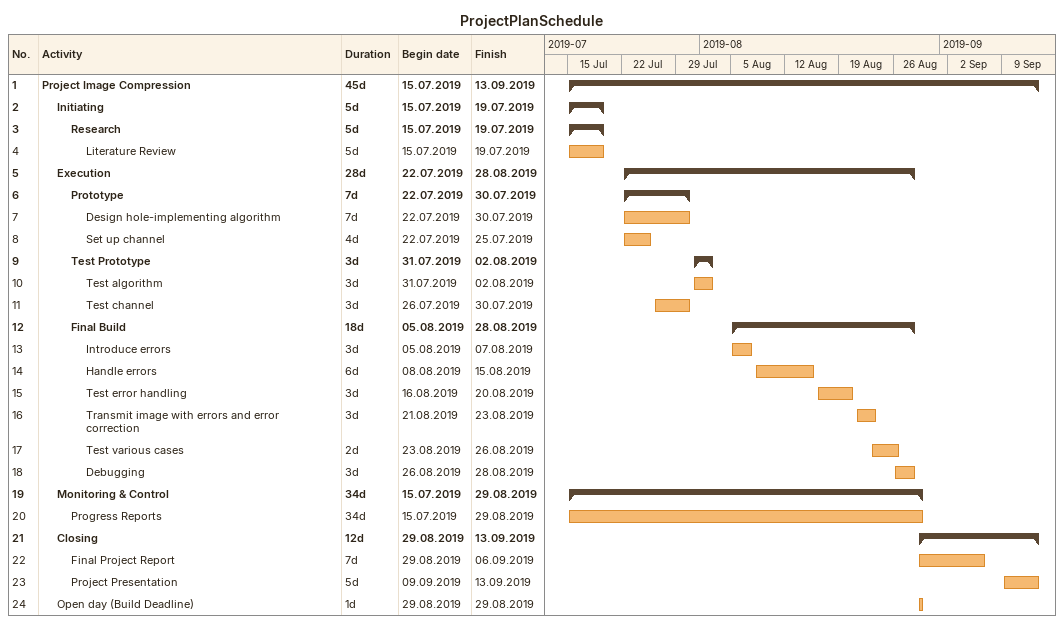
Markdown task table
ProjectPlanSchedule

| ID | Level | Task | Duration | Start | Finish |
|---|---|---|---|---|---|
| 1 | 1 | **Project Image Compression** | 45d | 2019-07-15 | 2019-09-13 |
| 2 | 2 | **Initiating** | 5d | 2019-07-15 | 2019-07-19 |
| 3 | 3 | **Research** | 5d | 2019-07-15 | 2019-07-19 |
| 4 | 4 | Literature Review | 5d | 2019-07-15 | 2019-07-19 |
| 5 | 2 | **Execution** | 28d | 2019-07-22 | 2019-08-28 |
| 6 | 3 | **Prototype** | 7d | 2019-07-22 | 2019-07-30 |
| 7 | 4 | Design hole-implementing algorithm | 7d | 2019-07-22 | 2019-07-30 |
| 8 | 4 | Set up channel | 4d | 2019-07-22 | 2019-07-25 |
| 9 | 3 | **Test Prototype** | 3d | 2019-07-31 | 2019-08-02 |
| 10 | 4 | Test algorithm | 3d | 2019-07-31 | 2019-08-02 |
| 11 | 4 | Test channel | 3d | 2019-07-26 | 2019-07-30 |
| 12 | 3 | **Final Build** | 18d | 2019-08-05 | 2019-08-28 |
| 13 | 4 | Introduce errors | 3d | 2019-08-05 | 2019-08-07 |
| 14 | 4 | Handle errors | 6d | 2019-08-08 | 2019-08-15 |
| 15 | 4 | Test error handling | 3d | 2019-08-16 | 2019-08-20 |
| 16 | 4 | Transmit image with errors and error correction | 3d | 2019-08-21 | 2019-08-23 |
| 17 | 4 | Test various cases | 2d | 2019-08-23 | 2019-08-26 |
| 18 | 4 | Debugging | 3d | 2019-08-26 | 2019-08-28 |
| 19 | 2 | **Monitoring & Control** | 34d | 2019-07-15 | 2019-08-29 |
| 20 | 3 | Progress Reports | 34d | 2019-07-15 | 2019-08-29 |
| 21 | 2 | **Closing** | 12d | 2019-08-29 | 2019-09-13 |
| 22 | 3 | Final Project Report | 7d | 2019-08-29 | 2019-09-06 |
| 23 | 3 | Project Presentation | 5d | 2019-09-09 | 2019-09-13 |
| 24 | 2 | Open day (Build Deadline) | 1d | 2019-08-29 | 2019-08-29 |
